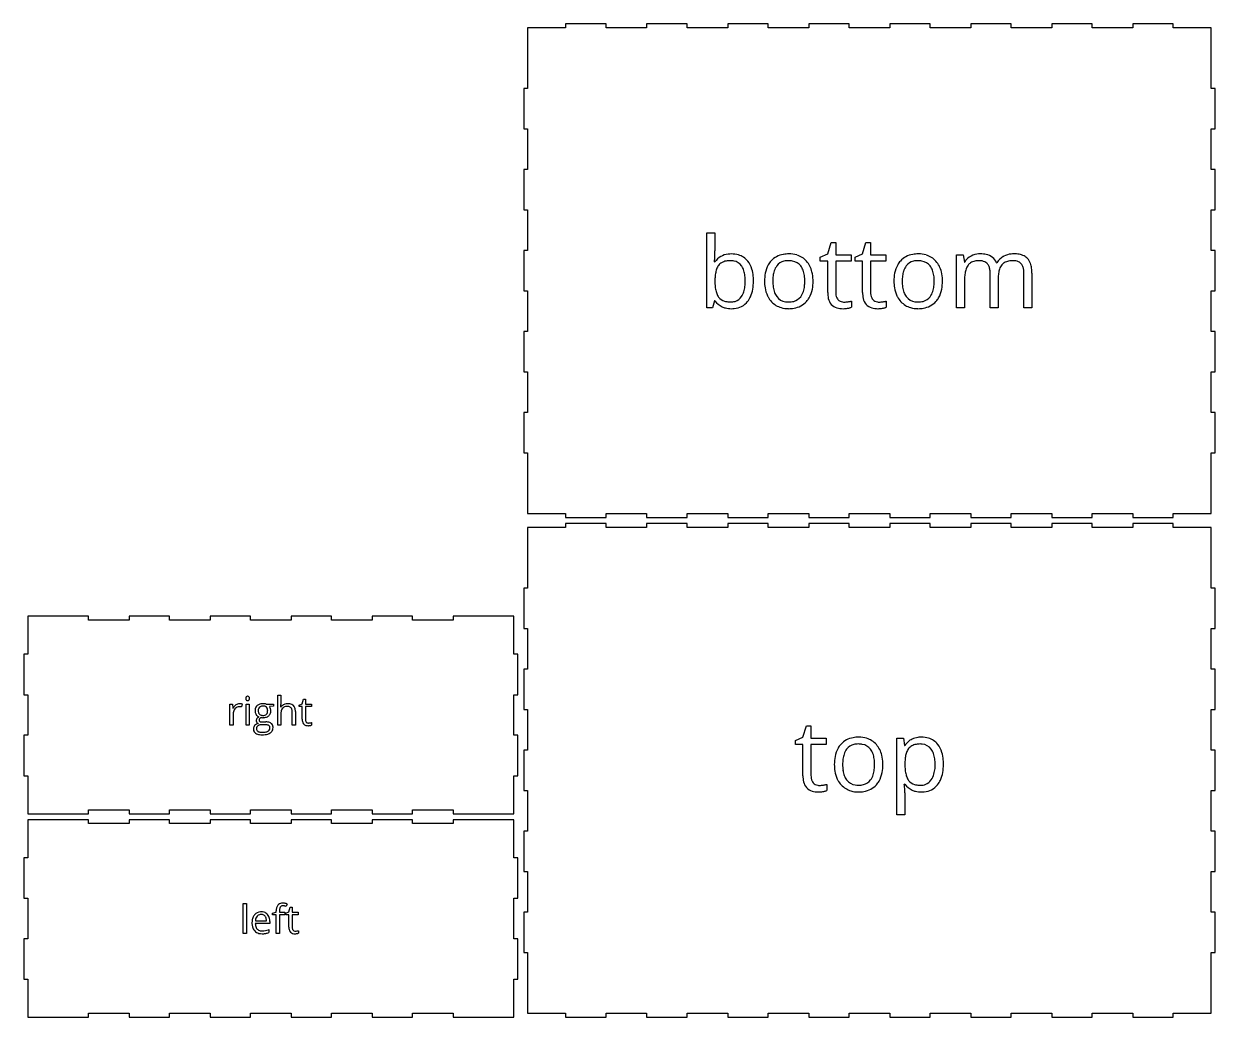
# Model space of a CAD drawing. Header units: millimetres. Extents: x 0 to 956, y 3 to 506.
# Drawn here: x 353 to 956, y 3 to 506 of the extents above; entities that cross this region are included whole.
import ezdxf

# ---------------------------------------------------------------- set-up
doc = ezdxf.new("R2010")
doc.units = ezdxf.units.MM

msp = doc.modelspace()

# ---------------------------------------------------------------- linework, layer by layer
at = {"layer": 'bottom_labelLayer'}
for p, q in [((698.75, 362.25), (698.75, 400.24)), ((698.75, 400.24), (702.8, 400.24)), ((702.8, 400.24), (702.8, 391.01)), ((759.88, 389.5), (761.59, 395.21)), ((761.59, 395.21), (763.93, 395.21)), ((763.93, 395.21), (763.93, 389.01)), ((777.53, 389.5), (779.24, 395.21)), ((779.24, 395.21), (781.59, 395.21)), ((781.59, 395.21), (781.59, 389.01)), ((756.05, 387.81), (759.88, 389.5)), ((756.05, 385.86), (756.05, 387.81)), ((763.93, 389.01), (771.7, 389.01)), ((771.7, 389.01), (771.7, 385.86)), ((773.7, 387.81), (777.53, 389.5)), ((773.7, 385.86), (773.7, 387.81)), ((781.59, 389.01), (789.35, 389.01)), ((789.35, 389.01), (789.35, 385.86)), ((825.09, 362.25), (825.09, 389.01)), ((825.09, 389.01), (828.39, 389.01)), ((828.39, 389.01), (829.05, 385.35)), ((702.61, 385.44), (702.8, 385.44)), ((759.88, 385.86), (756.05, 385.86)), ((759.88, 369.94), (759.88, 385.86)), ((771.7, 385.86), (763.93, 385.86)), ((763.93, 385.86), (763.93, 370.11)), ((777.53, 385.86), (773.7, 385.86)), ((777.53, 369.94), (777.53, 385.86)), ((789.35, 385.86), (781.59, 385.86)), ((781.59, 385.86), (781.59, 370.11)), ((829.05, 385.35), (829.24, 385.35)), ((845.36, 384.96), (845.55, 384.96)), ((829.14, 376.29), (829.14, 362.25)), ((842.13, 362.25), (842.13, 379.66)), ((846.19, 377.19), (846.19, 362.25)), ((859.2, 362.25), (859.2, 379.66)), ((863.25, 379.71), (863.25, 362.25)), ((701.65, 362.25), (698.75, 362.25)), ((702.51, 365.69), (701.65, 362.25)), ((702.8, 365.69), (702.51, 365.69)), ((771.89, 365.6), (771.89, 362.49)), ((789.54, 365.6), (789.54, 362.49)), ((829.14, 362.25), (825.09, 362.25)), ((846.19, 362.25), (842.13, 362.25)), ((863.25, 362.25), (859.2, 362.25))]:
    msp.add_line(p, q, dxfattribs=at)
for centre, radius, start, end in [((641.82, 390.15), 60.97, 355.72387, 358.12589), ((618.31, 390.94), 84.5, 358.11232, 0.04844), ((710.36, 380.17), 9.21, 95.18351, 145.1109), ((710.53, 374.67), 11.39, 89.57313, 100.73243), ((711.17, 375.61), 13.84, 89.87434, 96.81455), ((710.68, 376.68), 9.37, 78.67813, 90.37496), ((711.32, 377.06), 12.39, 74.23933, 90.56238), ((712.14, 380.07), 9.27, 38.56313, 74.06704), ((739.13, 378.67), 10.72, 99.17593, 137.98327), ((740.18, 373.76), 15.74, 89.73263, 100.07598), ((740.04, 376.41), 9.65, 89.4806, 103.88051), ((740.19, 375.83), 10.22, 79.34535, 90.31748), ((740.39, 375.88), 13.62, 73.52228, 90.56922), ((741.19, 378.78), 10.61, 41.14457, 73.21338), ((804.64, 378.67), 10.72, 99.17593, 137.98327), ((805.68, 373.76), 15.74, 89.73263, 100.07598), ((805.55, 376.41), 9.65, 89.4806, 103.88051), ((805.69, 375.83), 10.22, 79.34535, 90.31748), ((805.89, 375.88), 13.62, 73.52228, 90.56922), ((806.69, 378.78), 10.61, 41.14457, 73.21338), ((836.11, 381.31), 7.97, 117.12095, 149.54238), ((836.92, 379.86), 9.62, 93.83433, 117.50721), ((836.42, 375.99), 10.07, 89.55732, 101.48322), ((837.15, 377.88), 11.62, 89.96618, 94.28314), ((836.51, 376.56), 9.49, 85.52377, 90.07937), ((837.28, 376.23), 13.27, 77.55723, 90.5513), ((836.77, 379.32), 6.72, 72.36011, 85.95617), ((838.51, 381.52), 7.83, 52.7027, 78.00538), ((838.95, 382.34), 6.92, 22.20979, 51.49706), ((852.89, 380.75), 8.46, 119.40417, 150.18288), ((853.83, 379.32), 10.17, 118.25837, 120.06297), ((853.83, 379.22), 10.26, 95.86352, 117.96932), ((853.5, 375.63), 10.43, 89.56213, 101.29617), ((854.18, 376.71), 12.79, 89.91968, 96.26175), ((853.59, 376.65), 9.41, 85.81445, 90.06853), ((854.29, 375.41), 14.09, 79.9361, 90.38038), ((853.84, 379.32), 6.73, 72.63955, 86.25681), ((855.23, 380.49), 8.92, 62.97232, 80.16652), ((856.21, 382.51), 6.68, 44.229, 62.62291), ((855.91, 382.38), 6.98, 19.56121, 43.31612), ((652.17, 389.44), 50.6, 355.47151, 355.65277), ((715.61, 377.61), 12.68, 160.89263, 171.23344), ((710.2, 379.53), 6.94, 143.33823, 161.25599), ((708.9, 380.39), 5.39, 120.14029, 142.4249), ((709.69, 378.93), 7.05, 100.44694, 119.67008), ((711.47, 380.06), 5.91, 35.54084, 79.80112), ((710.81, 379.58), 6.72, 32.70341, 35.52426), ((708.99, 378.55), 8.81, 15.77794, 32.01514), ((703.18, 376.83), 14.87, 6.16486, 16.03964), ((710.03, 378.43), 11.94, 16.47093, 38.40753), ((703.96, 376.52), 18.31, 5.13385, 16.79734), ((741.8, 377.21), 13.76, 150.71115, 169.46955), ((739.51, 378.38), 11.2, 138.17594, 150.22874), ((745.77, 376.73), 13.61, 162.06531, 173.16748), ((740.81, 378.39), 8.38, 142.90257, 162.37496), ((739.23, 379.5), 6.45, 103.46852, 142.31189), ((740.97, 379.3), 6.67, 37.95776, 80.40062), ((739.6, 378.33), 8.34, 20.02571, 37.43505), ((735.47, 376.82), 12.74, 7.74399, 20.06902), ((739.66, 377.47), 12.62, 13.50143, 41.07034), ((733.77, 375.93), 18.71, 1.12772, 13.88), ((807.3, 377.21), 13.76, 150.71115, 169.46955), ((805.02, 378.38), 11.2, 138.17594, 150.22874), ((811.28, 376.73), 13.61, 162.06531, 173.16748), ((806.31, 378.39), 8.38, 142.90257, 162.37496), ((804.74, 379.5), 6.45, 103.46852, 142.31189), ((806.47, 379.3), 6.67, 37.95776, 80.40062), ((805.1, 378.33), 8.34, 20.02571, 37.43505), ((800.97, 376.82), 12.74, 7.74399, 20.06902), ((805.17, 377.47), 12.62, 13.50143, 41.07034), ((799.28, 375.93), 18.71, 1.12772, 13.88), ((841.31, 377.94), 12.05, 161.02345, 171.44691), ((836.35, 379.69), 6.8, 143.07698, 161.39139), ((835.12, 380.52), 5.31, 123.70205, 142.3022), ((835.64, 379.61), 6.36, 101.15463, 123.06557), ((837.56, 381.66), 4.25, 41.06107, 72.89936), ((837.01, 381.31), 4.9, 20.70712, 40.02176), ((834.58, 380.37), 7.5, 7.98646, 20.79496), ((830.18, 379.72), 11.96, 359.69483, 8.14715), ((857.24, 378.22), 10.99, 160.87318, 172.52724), ((853.19, 379.66), 6.7, 140.97653, 161.16995), ((852.12, 380.45), 5.37, 122.35972, 140.28841), ((852.72, 379.39), 6.59, 101.00322, 121.78405), ((854.61, 381.66), 4.26, 41.04081, 73.17927), ((854.08, 381.31), 4.9, 20.70712, 40.02176), ((851.65, 380.37), 7.5, 7.98646, 20.79496), ((847.24, 379.72), 11.96, 359.69483, 8.14715), ((851.68, 380.79), 11.51, 7.50419, 19.96454), ((844.66, 379.8), 18.59, 359.71074, 7.69073), ((734.03, 375.68), 31.22, 177.61767, 180.04254), ((729.6, 375.55), 26.8, 179.77627, 185.70752), ((724.64, 376.15), 21.82, 171.06678, 177.84568), ((694.17, 375.8), 23.94, 359.76808, 6.30952), ((694.89, 375.61), 23.22, 353.49348, 0.22055), ((698.55, 375.51), 23.76, 350.65628, 0.33804), ((696.3, 375.71), 26.01, 359.87793, 5.40936), ((748.94, 375.8), 21.04, 169.2443, 180.38808), ((748.17, 375.57), 20.27, 179.77447, 189.09328), ((753.51, 375.75), 21.42, 173.00862, 180.24638), ((752.62, 375.55), 20.52, 179.70596, 187.91607), ((728.06, 375.76), 20.22, 359.70757, 7.89727), ((726.94, 375.58), 21.35, 353.53631, 0.20142), ((731.55, 375.51), 20.93, 349.17619, 0.38627), ((728.7, 375.66), 23.78, 359.99188, 1.54201), ((814.44, 375.8), 21.04, 169.2443, 180.38808), ((813.68, 375.57), 20.27, 179.77447, 189.09328), ((819.02, 375.75), 21.42, 173.00862, 180.24638), ((818.12, 375.55), 20.52, 179.70596, 187.91607), ((793.57, 375.76), 20.22, 359.70757, 7.89727), ((792.44, 375.58), 21.35, 353.53631, 0.20142), ((797.05, 375.51), 20.93, 349.17619, 0.38627), ((794.2, 375.66), 23.78, 359.99188, 1.54201), ((857.36, 376.3), 28.22, 178.09761, 180.02531), ((849.52, 376.65), 20.36, 171.3042, 178.35015), ((864, 377.29), 17.82, 172.37766, 180.18296), ((868.7, 377.19), 22.52, 179.89419, 180.00006), ((719.03, 374.46), 16.18, 185.59248, 194.20507), ((712.27, 372.7), 9.18, 193.94304, 208.02184), ((709.53, 371.31), 6.11, 208.55365, 217.56054), ((711.4, 371.07), 5.83, 286.01629, 326.84974), ((708.5, 372.98), 9.3, 326.7105, 343.66618), ((703.08, 374.64), 14.97, 343.41714, 353.63692), ((706.83, 374.1), 15.36, 335.8306, 350.82548), ((742.97, 374.69), 14.99, 188.91024, 205.31715), ((741.42, 374.05), 13.32, 205.65601, 208.44612), ((745.09, 374.47), 12.92, 187.76393, 200.09768), ((740.95, 372.95), 8.5, 200.08459, 216.91316), ((739.43, 371.87), 6.64, 217.30096, 261.70991), ((739.27, 373.06), 8.7, 323.00893, 342.63905), ((734.29, 374.69), 13.94, 342.36157, 353.75376), ((738.6, 374.11), 13.75, 330.25071, 349.41165), ((772.62, 369.8), 12.74, 179.3551, 192.84776), ((772.1, 370.06), 8.16, 179.64166, 189.75059), ((769.21, 369.55), 5.23, 189.54796, 205.78736), ((790.27, 369.8), 12.74, 179.3551, 192.84776), ((789.75, 370.06), 8.16, 179.64166, 189.75059), ((786.87, 369.55), 5.23, 189.54796, 205.78736), ((808.47, 374.69), 14.99, 188.91024, 205.31715), ((806.92, 374.05), 13.32, 205.65601, 208.44612), ((810.6, 374.47), 12.92, 187.76393, 200.09768), ((806.45, 372.95), 8.5, 200.08459, 216.91316), ((804.94, 371.87), 6.64, 217.30096, 261.70991), ((804.78, 373.06), 8.7, 323.00893, 342.63905), ((799.79, 374.69), 13.94, 342.36157, 353.75376), ((804.1, 374.11), 13.75, 330.25071, 349.41165), ((710.1, 370.92), 8.98, 215.58502, 245.83617), ((709.3, 371.22), 5.88, 218.16905, 253.80472), ((710.78, 372.5), 10.7, 245.98016, 255.54557), ((710.39, 374.58), 9.41, 253.13824, 266.84831), ((711.13, 374.05), 12.29, 255.77554, 270.31854), ((710.7, 378.19), 13.03, 266.37756, 270.05104), ((710.8, 373.23), 8.08, 269.38689, 285.86306), ((711.22, 375.51), 13.75, 269.92258, 275.54817), ((711.87, 371.4), 9.59, 274.064, 321.4081), ((710.47, 372.53), 11.39, 321.31615, 335.54361), ((739.41, 372.82), 10.97, 207.7947, 238.6758), ((739.55, 373.1), 11.28, 238.81156, 253.24283), ((739.99, 374.78), 13.01, 253.54369, 270.41824), ((740.14, 375.22), 10.07, 260.50331, 270.24769), ((740.15, 377.5), 15.74, 269.75029, 279.80332), ((740.27, 374.57), 9.41, 269.44817, 284.72557), ((741.02, 371.81), 6.55, 284.56623, 322.63338), ((741.16, 372.67), 10.8, 278.89591, 317.99792), ((740.77, 372.98), 11.31, 318.14398, 329.75662), ((766.23, 368.07), 6.13, 190.38176, 253.87724), ((768.03, 369), 3.93, 206.12943, 221.40841), ((767.48, 372.35), 10.59, 253.78479, 270.88526), ((767.9, 368.9), 3.76, 221.59492, 262.35052), ((768.21, 370.52), 5.42, 261.32662, 270.1913), ((767.59, 374.39), 12.63, 270.89325, 275.54838), ((768.26, 378.42), 13.31, 269.88036, 278.30283), ((767.12, 379.3), 17.57, 275.52603, 279.29395), ((767.53, 376.93), 15.16, 279.18631, 280.11425), ((768.39, 377.38), 12.27, 278.41539, 279.00804), ((768.21, 373.24), 11.41, 280.00701, 283.37353), ((766.89, 386.92), 21.92, 278.95895, 280.51046), ((769.23, 369.01), 7.05, 283.30693, 288.11976), ((768.32, 379.29), 14.16, 280.48475, 282.62684), ((769.56, 373.74), 8.47, 282.58767, 285.57951), ((770.19, 366.1), 3.99, 287.98884, 295.30483), ((770.19, 371.44), 6.09, 285.72399, 286.25603), ((783.88, 368.07), 6.13, 190.38176, 253.87724), ((785.68, 369), 3.93, 206.12943, 221.40841), ((785.13, 372.35), 10.59, 253.78479, 270.88526), ((785.55, 368.9), 3.76, 221.59492, 262.35052), ((785.86, 370.52), 5.42, 261.32662, 270.1913), ((785.24, 374.39), 12.63, 270.89325, 275.54838), ((785.91, 378.42), 13.31, 269.88036, 278.30283), ((784.77, 379.3), 17.57, 275.52603, 279.29395), ((785.18, 376.93), 15.16, 279.18631, 280.11425), ((786.04, 377.38), 12.27, 278.41539, 279.00804), ((785.86, 373.24), 11.41, 280.00701, 283.37353), ((784.54, 386.92), 21.92, 278.95895, 280.51046), ((786.88, 369.01), 7.05, 283.30693, 288.11976), ((785.97, 379.29), 14.16, 280.48475, 282.62684), ((787.22, 373.74), 8.47, 282.58767, 285.57951), ((787.84, 366.1), 3.99, 287.98884, 295.30483), ((787.84, 371.44), 6.09, 285.72399, 286.25603), ((804.92, 372.82), 10.97, 207.7947, 238.6758), ((805.06, 373.1), 11.28, 238.81156, 253.24283), ((805.49, 374.78), 13.01, 253.54369, 270.41824), ((805.64, 375.22), 10.07, 260.50331, 270.24769), ((805.65, 377.5), 15.74, 269.75029, 279.80332), ((805.77, 374.57), 9.41, 269.44817, 284.72557), ((806.52, 371.81), 6.55, 284.56623, 322.63338), ((806.66, 372.67), 10.8, 278.89591, 317.99792), ((806.27, 372.98), 11.31, 318.14398, 329.75662), ((767.64, 372.15), 10.39, 270.00315, 270.76059), ((785.3, 372.15), 10.39, 270.00315, 270.76059)]:
    msp.add_arc(centre, radius, start, end, dxfattribs=at)
at = {"layer": 'bottom_outsideCutPath'}
for p, q in [((608, 504), (608, 473.25)), ((627.25, 504), (608, 504)), ((647.75, 506), (627.25, 506)), ((627.25, 506), (627.25, 504)), ((647.75, 504), (647.75, 506)), ((668.25, 504), (647.75, 504)), ((688.75, 506), (668.25, 506)), ((668.25, 506), (668.25, 504)), ((688.75, 504), (688.75, 506)), ((709.25, 504), (688.75, 504)), ((729.75, 506), (709.25, 506)), ((709.25, 506), (709.25, 504)), ((729.75, 504), (729.75, 506)), ((750.25, 504), (729.75, 504)), ((770.75, 506), (750.25, 506)), ((750.25, 506), (750.25, 504)), ((770.75, 504), (770.75, 506)), ((791.25, 504), (770.75, 504)), ((811.75, 506), (791.25, 506)), ((791.25, 506), (791.25, 504)), ((811.75, 504), (811.75, 506)), ((832.25, 504), (811.75, 504)), ((852.75, 506), (832.25, 506)), ((832.25, 506), (832.25, 504)), ((852.75, 504), (852.75, 506)), ((873.25, 504), (852.75, 504)), ((893.75, 506), (873.25, 506)), ((873.25, 506), (873.25, 504)), ((893.75, 504), (893.75, 506)), ((914.25, 504), (893.75, 504)), ((934.75, 506), (914.25, 506)), ((914.25, 506), (914.25, 504)), ((934.75, 504), (934.75, 506)), ((954, 504), (934.75, 504)), ((954, 493.75), (954, 504)), ((954, 473.25), (954, 493.75)), ((608, 473.25), (606, 473.25)), ((606, 473.25), (606, 452.75)), ((956, 473.25), (954, 473.25)), ((956, 452.75), (956, 473.25)), ((606, 452.75), (608, 452.75)), ((608, 452.75), (608, 432.25)), ((954, 432.25), (954, 452.75)), ((954, 452.75), (956, 452.75)), ((608, 432.25), (606, 432.25)), ((606, 432.25), (606, 411.75)), ((956, 432.25), (954, 432.25)), ((956, 411.75), (956, 432.25)), ((606, 411.75), (608, 411.75)), ((608, 411.75), (608, 391.25)), ((954, 391.25), (954, 411.75)), ((954, 411.75), (956, 411.75)), ((608, 391.25), (606, 391.25)), ((606, 391.25), (606, 370.75)), ((956, 391.25), (954, 391.25)), ((956, 370.75), (956, 391.25)), ((606, 370.75), (608, 370.75)), ((608, 370.75), (608, 350.25)), ((954, 350.25), (954, 370.75)), ((954, 370.75), (956, 370.75)), ((608, 350.25), (606, 350.25)), ((606, 350.25), (606, 329.75)), ((956, 350.25), (954, 350.25)), ((956, 329.75), (956, 350.25)), ((606, 329.75), (608, 329.75)), ((608, 329.75), (608, 309.25)), ((954, 309.25), (954, 329.75)), ((954, 329.75), (956, 329.75)), ((608, 309.25), (606, 309.25)), ((606, 309.25), (606, 288.75)), ((956, 309.25), (954, 309.25)), ((956, 288.75), (956, 309.25)), ((606, 288.75), (608, 288.75)), ((608, 288.75), (608, 268.25)), ((954, 258), (954, 288.75)), ((954, 288.75), (956, 288.75)), ((608, 268.25), (608, 258)), ((608, 258), (627.25, 258)), ((627.25, 258), (627.25, 256)), ((627.25, 256), (647.75, 256)), ((647.75, 256), (647.75, 258)), ((647.75, 258), (668.25, 258)), ((668.25, 258), (668.25, 256)), ((668.25, 256), (688.75, 256)), ((688.75, 256), (688.75, 258)), ((688.75, 258), (709.25, 258)), ((709.25, 258), (709.25, 256)), ((709.25, 256), (729.75, 256)), ((729.75, 256), (729.75, 258)), ((729.75, 258), (750.25, 258)), ((750.25, 258), (750.25, 256)), ((750.25, 256), (770.75, 256)), ((770.75, 256), (770.75, 258)), ((770.75, 258), (791.25, 258)), ((791.25, 258), (791.25, 256)), ((791.25, 256), (811.75, 256)), ((811.75, 256), (811.75, 258)), ((811.75, 258), (832.25, 258)), ((832.25, 258), (832.25, 256)), ((832.25, 256), (852.75, 256)), ((852.75, 256), (852.75, 258)), ((852.75, 258), (873.25, 258)), ((873.25, 258), (873.25, 256)), ((873.25, 256), (893.75, 256)), ((893.75, 256), (893.75, 258)), ((893.75, 258), (914.25, 258)), ((914.25, 258), (914.25, 256)), ((914.25, 256), (934.75, 256)), ((934.75, 256), (934.75, 258)), ((934.75, 258), (954, 258))]:
    msp.add_line(p, q, dxfattribs=at)
at = {"layer": 'left_labelLayer'}
for p, q in [((464.01, 45.45), (464.01, 60.64)), ((464.01, 60.64), (465.63, 60.64)), ((465.63, 60.64), (465.63, 45.45)), ((486.21, 60.41), (485.79, 59.11)), ((478.85, 55.62), (480.77, 56.21)), ((478.85, 54.89), (478.85, 55.62)), ((480.77, 54.89), (478.85, 54.89)), ((480.77, 56.21), (480.77, 56.8)), ((480.77, 45.45), (480.77, 54.89)), ((482.39, 56.84), (482.39, 56.15)), ((482.39, 56.15), (485.11, 56.15)), ((485.11, 54.89), (482.39, 54.89)), ((482.39, 54.89), (482.39, 45.45)), ((485.11, 56.15), (485.11, 54.89)), ((485.65, 55.67), (487.18, 56.34)), ((485.65, 54.89), (485.65, 55.67)), ((487.18, 54.89), (485.65, 54.89)), ((487.18, 56.34), (487.87, 58.63)), ((487.18, 48.52), (487.18, 54.89)), ((487.87, 58.63), (488.81, 58.63)), ((488.81, 58.63), (488.81, 56.15)), ((488.81, 56.15), (491.91, 56.15)), ((491.91, 54.89), (488.81, 54.89)), ((488.81, 54.89), (488.81, 48.59)), ((491.91, 56.15), (491.91, 54.89)), ((477.53, 50.51), (470.15, 50.51)), ((470.19, 51.82), (475.79, 51.82)), ((477.53, 51.53), (477.53, 50.51)), ((465.63, 45.45), (464.01, 45.45)), ((477.07, 47.39), (477.07, 45.94)), ((482.39, 45.45), (480.77, 45.45)), ((491.99, 46.78), (491.99, 45.54))]:
    msp.add_line(p, q, dxfattribs=at)
for centre, radius, start, end in [((483.75, 57.86), 2.84, 98.25515, 139.62033), ((484.19, 55.82), 4.93, 89.6697, 99.93144), ((484.19, 55.53), 5.22, 81.56408, 89.70176), ((483.82, 52.97), 7.81, 75.97398, 81.65649), ((483.19, 50.36), 10.49, 73.29638, 76.0946), ((473.43, 51.74), 4.8, 140.10561, 148.90673), ((472.96, 52.18), 4.15, 92.47627, 140.53864), ((472.93, 52.49), 2.47, 106.46571, 137.91764), ((473.12, 51.79), 3.2, 89.44224, 106.20897), ((473.17, 50.61), 5.73, 89.96382, 93.91762), ((473.17, 51.66), 3.33, 79.64683, 90.29102), ((473.22, 51.41), 4.94, 74.2126, 90.54501), ((473.41, 52.74), 2.22, 40.0823, 80.62432), ((473.53, 52.55), 3.76, 41.20647, 74.02327), ((472.94, 52.04), 4.53, 11.59943, 41.14961), ((487.34, 56.88), 6.57, 167.5776, 180.65867), ((484.25, 57.6), 3.4, 141.7434, 168.23221), ((487.95, 56.94), 5.56, 171.6528, 178.43834), ((490.04, 56.85), 7.65, 178.19737, 180.02317), ((485.73, 57.27), 3.31, 161.84378, 171.78468), ((484.37, 57.73), 1.88, 145.06887, 162.18019), ((483.97, 57.98), 1.4, 102.76774, 144.33802), ((484.17, 57.23), 2.19, 89.48594, 103.41971), ((484.17, 55.93), 3.49, 83.07604, 89.79272), ((483.96, 54.21), 5.21, 76.51834, 83.0217), ((483.35, 51.62), 7.87, 71.96134, 76.59185), ((476.99, 50.77), 8.51, 168.95392, 180.38435), ((477.73, 50.71), 9.26, 179.98875, 181.79911), ((475.65, 50.59), 7.17, 181.35746, 194.492), ((474.21, 51.33), 5.68, 149.40709, 169.18539), ((473.33, 49.95), 4.77, 194.08773, 223.05382), ((476.66, 50.64), 6.51, 181.14471, 190.8007), ((476.29, 51.26), 6.12, 172.15456, 174.76157), ((474.9, 51.49), 4.71, 160.33535, 172.53151), ((474.36, 50.18), 4.17, 190.60057, 206.02752), ((473.48, 52.01), 3.2, 138.09949, 160.58662), ((473.35, 49.7), 3.04, 206.29503, 222.5558), ((473.18, 52.57), 2.51, 23.48213, 39.70722), ((472.24, 52.18), 3.52, 8.73425, 23.27718), ((470.26, 51.85), 5.52, 359.67453, 8.92246), ((470.93, 51.57), 6.6, 359.61478, 12.03363), ((492.28, 48.47), 5.1, 179.35511, 192.84776), ((492.07, 48.57), 3.26, 179.64168, 189.75056), ((473.08, 49.77), 4.46, 223.54657, 256.19569), ((473.26, 49.66), 2.95, 223.06451, 258.14013), ((473.54, 51.55), 6.3, 256.00879, 270.48482), ((473.62, 51.13), 4.46, 257.53117, 270.43195), ((473.6, 58.46), 13.21, 269.9669, 271.99314), ((473.62, 55.23), 8.56, 270.1984, 292.20904), ((473.72, 55.27), 10.02, 271.91196, 275.97269), ((474.07, 52.08), 6.81, 275.90541, 281.66042), ((473.89, 52.69), 7.44, 281.9936, 287.88514), ((473.19, 54.87), 9.73, 287.90231, 293.48615), ((473.21, 56.41), 9.81, 291.82552, 293.16129), ((489.72, 47.77), 2.45, 190.38177, 253.87724), ((490.92, 48.37), 2.09, 189.54797, 205.78734), ((490.44, 48.15), 1.57, 206.12941, 221.4084), ((490.22, 49.48), 4.23, 253.78479, 270.88525), ((490.39, 48.11), 1.51, 221.59491, 262.35053), ((490.52, 48.76), 2.17, 261.32662, 270.19128), ((490.29, 49.41), 4.16, 270.00336, 270.76063), ((490.27, 50.3), 5.05, 270.89325, 275.5484), ((490.54, 51.91), 5.32, 269.88034, 278.30282), ((490.08, 52.27), 7.03, 275.52601, 279.29397), ((490.25, 51.32), 6.06, 279.18621, 280.11426), ((490.59, 51.51), 4.91, 278.4159, 279.00766), ((490.52, 49.84), 4.56, 280.007, 283.37354), ((489.99, 55.32), 8.77, 278.95897, 280.51039), ((490.92, 48.15), 2.82, 283.30699, 288.11976), ((490.56, 52.26), 5.66, 280.48475, 282.62685), ((491.06, 50.04), 3.39, 282.58762, 285.57953), ((491.31, 46.99), 1.59, 287.98884, 295.3048), ((491.31, 49.12), 2.43, 285.72319, 286.25667)]:
    msp.add_arc(centre, radius, start, end, dxfattribs=at)
at = {"layer": 'left_outsideCutPath'}
for p, q in [((355, 103), (355, 83.75)), ((365.25, 103), (355, 103)), ((385.75, 103), (365.25, 103)), ((385.75, 101), (385.75, 103)), ((426.75, 103), (406.25, 103)), ((406.25, 103), (406.25, 101)), ((426.75, 101), (426.75, 103)), ((467.75, 103), (447.25, 103)), ((447.25, 103), (447.25, 101)), ((467.75, 101), (467.75, 103)), ((508.75, 103), (488.25, 103)), ((488.25, 103), (488.25, 101)), ((508.75, 101), (508.75, 103)), ((549.75, 103), (529.25, 103)), ((529.25, 103), (529.25, 101)), ((549.75, 101), (549.75, 103)), ((601, 103), (570.25, 103)), ((570.25, 103), (570.25, 101)), ((601, 83.75), (601, 103)), ((406.25, 101), (385.75, 101)), ((447.25, 101), (426.75, 101)), ((488.25, 101), (467.75, 101)), ((529.25, 101), (508.75, 101)), ((570.25, 101), (549.75, 101)), ((355, 83.75), (353, 83.75)), ((353, 83.75), (353, 63.25)), ((603, 83.75), (601, 83.75)), ((603, 63.25), (603, 83.75)), ((353, 63.25), (355, 63.25)), ((355, 63.25), (355, 42.75)), ((601, 42.75), (601, 63.25)), ((601, 63.25), (603, 63.25)), ((355, 42.75), (353, 42.75)), ((353, 42.75), (353, 22.25)), ((603, 42.75), (601, 42.75)), ((603, 22.25), (603, 42.75)), ((353, 22.25), (355, 22.25)), ((355, 22.25), (355, 3)), ((601, 3), (601, 22.25)), ((601, 22.25), (603, 22.25)), ((355, 3), (385.75, 3)), ((385.75, 3), (385.75, 5)), ((385.75, 5), (406.25, 5)), ((406.25, 5), (406.25, 3)), ((406.25, 3), (426.75, 3)), ((426.75, 3), (426.75, 5)), ((426.75, 5), (447.25, 5)), ((447.25, 5), (447.25, 3)), ((447.25, 3), (467.75, 3)), ((467.75, 3), (467.75, 5)), ((467.75, 5), (488.25, 5)), ((488.25, 5), (488.25, 3)), ((488.25, 3), (508.75, 3)), ((508.75, 3), (508.75, 5)), ((508.75, 5), (529.25, 5)), ((529.25, 5), (529.25, 3)), ((529.25, 3), (549.75, 3)), ((549.75, 3), (549.75, 5)), ((549.75, 5), (570.25, 5)), ((570.25, 5), (570.25, 3)), ((570.25, 3), (590.75, 3)), ((590.75, 3), (601, 3))]:
    msp.add_line(p, q, dxfattribs=at)
at = {"layer": 'right_labelLayer'}
for p, q in [((481.49, 150.8), (481.49, 166)), ((481.49, 166), (483.11, 166)), ((483.11, 166), (483.11, 161.4)), ((493.88, 161.7), (494.57, 163.99)), ((494.57, 163.99), (495.5, 163.99)), ((495.5, 163.99), (495.5, 161.51)), ((457.31, 150.8), (457.31, 161.51)), ((457.31, 161.51), (458.65, 161.51)), ((458.65, 161.51), (458.83, 159.53)), ((458.83, 159.53), (458.91, 159.53)), ((463.47, 161.59), (463.25, 160.08)), ((465.48, 150.8), (465.48, 161.51)), ((465.48, 161.51), (467.1, 161.51)), ((467.1, 161.51), (467.1, 150.8)), ((475.59, 161.51), (479.29, 161.51)), ((479.29, 160.48), (477.31, 160.25)), ((479.29, 161.51), (479.29, 160.48)), ((483.03, 160.02), (483.13, 160.02)), ((488.82, 150.8), (488.82, 157.73)), ((490.44, 157.79), (490.44, 150.8)), ((492.35, 161.03), (493.88, 161.7)), ((492.35, 160.25), (492.35, 161.03)), ((493.88, 160.25), (492.35, 160.25)), ((493.88, 153.88), (493.88, 160.25)), ((495.5, 161.51), (498.61, 161.51)), ((498.61, 160.25), (495.5, 160.25)), ((495.5, 160.25), (495.5, 153.95)), ((498.61, 161.51), (498.61, 160.25)), ((458.93, 150.8), (457.31, 150.8)), ((458.93, 156.55), (458.93, 150.8)), ((467.1, 150.8), (465.48, 150.8)), ((475.04, 151.05), (473.09, 151.05)), ((473.66, 152.5), (475.55, 152.5)), ((483.11, 150.8), (481.49, 150.8)), ((483.11, 156.4), (483.11, 150.8)), ((490.44, 150.8), (488.82, 150.8)), ((498.69, 152.14), (498.69, 150.9))]:
    msp.add_line(p, q, dxfattribs=at)
for centre, radius, start, end in [((467.14, 164.42), 1.8, 170.84516, 180.35444), ((467.25, 164.4), 1.91, 179.88061, 185.36857), ((466.66, 164.34), 1.32, 184.99253, 198.20406), ((466.46, 164.53), 1.11, 155.96784, 171.05161), ((466.21, 164.18), 0.837, 197.79335, 224.89421), ((466.14, 164.68), 0.758, 133.78805, 155.9171), ((466.26, 164.54), 0.937, 92.6446, 133.47105), ((466.25, 164.24), 0.91, 225.13005, 249.90014), ((466.29, 164.35), 1.03, 250.50004, 270.59781), ((466.3, 164.24), 1.24, 89.96939, 93.76409), ((466.31, 164.53), 0.955, 46.37083, 90.88791), ((466.31, 164.27), 0.946, 269.17881, 314.28075), ((466.41, 164.63), 0.819, 17.72523, 46.44736), ((466.42, 164.17), 0.791, 313.61536, 332.26777), ((466.19, 164.28), 1.06, 332.63225, 350.07059), ((465.96, 164.47), 1.29, 4.94276, 18.19004), ((465.58, 164.4), 1.68, 349.83452, 0.38905), ((465.4, 164.41), 1.85, 359.88471, 5.31821), ((463.68, 156.84), 5.47, 139.41393, 150.60329), ((463.85, 156.55), 4.92, 173.69079, 180.08825), ((462.65, 156.74), 3.7, 138.95758, 174.54223), ((462.7, 157.68), 4.18, 124.23216, 139.41609), ((462.75, 156.64), 3.84, 135.62086, 138.83781), ((462.06, 157.42), 2.81, 89.63353, 137.08808), ((462.18, 158.47), 3.23, 89.67967, 124.44056), ((462.07, 156.43), 3.8, 87.34374, 89.96598), ((462.21, 154.26), 7.44, 84.99229, 90.12809), ((462.01, 155.25), 4.98, 81.58843, 87.19164), ((461.7, 153.11), 7.14, 77.44538, 81.63601), ((462.39, 156.26), 5.43, 78.48919, 85.0266), ((474.72, 158.08), 4.68, 166.81959, 180.48394), ((474.13, 158.04), 4.09, 179.9759, 183.62069), ((473.39, 157.96), 3.35, 183.01608, 212.31232), ((473.17, 158.47), 3.08, 132.32878, 167.33408), ((473.37, 158.17), 3.44, 106.2189, 131.53776), ((475.9, 158.09), 4.26, 175.33933, 180.08643), ((474.8, 158.06), 3.16, 179.56178, 191.65289), ((474.67, 158.21), 3.03, 162.59121, 175.73433), ((473.7, 157.82), 2.04, 191.35552, 213.36604), ((473.64, 158.54), 1.95, 135.58401, 163.00158), ((473.57, 158.59), 1.87, 122.52107, 134.99671), ((473.9, 156.47), 5.22, 93.63298, 106.54087), ((473.74, 158.28), 2.22, 101.06205, 121.97392), ((473.99, 157.12), 3.4, 89.58595, 101.33339), ((474.07, 154.54), 7.16, 89.93801, 94.02678), ((474.05, 157), 3.53, 76.10951, 90.70283), ((474.1, 155.49), 6.21, 82.58522, 90.18497), ((474.29, 156.96), 4.73, 74.00892, 82.56946), ((474.51, 158.62), 1.84, 13.95356, 77.66739), ((474.57, 157.66), 1.79, 282.77967, 346.48285), ((472.93, 158.16), 3.49, 359.18064, 15.04317), ((473.13, 158.07), 3.28, 345.43621, 0.7466), ((474.98, 157.88), 3.01, 310.60978, 342.09238), ((475.25, 158.61), 2.63, 29.45839, 38.35774), ((474.17, 158), 3.87, 23.18458, 29.54218), ((473.14, 157.54), 5, 21.25069, 23.34892), ((474.89, 158.24), 3.12, 6.85047, 20.9872), ((474.3, 158.07), 3.72, 342.56497, 0.59576), ((474.01, 158.12), 4.01, 359.8711, 7.04324), ((476.76, 160.91), 6.34, 351.97125, 354.96191), ((473.48, 161.19), 9.63, 354.98288, 357.89437), ((468.53, 161.38), 14.58, 357.86741, 0.06832), ((490.87, 156.53), 7.75, 171.32025, 178.34068), ((485.88, 158.31), 3.24, 119.8316, 147.97259), ((487.84, 157), 4.69, 160.15672, 171.53129), ((485.97, 157.7), 2.7, 140.62082, 160.50491), ((485.62, 157.94), 2.27, 118.4551, 139.67061), ((486.27, 157.7), 3.96, 116.6658, 120.41832), ((486.34, 157.51), 4.16, 96.66526, 116.37824), ((485.97, 157.25), 3.05, 100.10681, 118.08473), ((486.32, 155.42), 4.91, 89.59195, 100.35952), ((486.5, 156.42), 5.26, 89.89275, 96.99589), ((486.37, 156.03), 4.3, 84.01975, 90.15109), ((486.55, 155.11), 6.58, 80.68631, 90.35371), ((486.53, 157.41), 2.9, 71.08279, 84.3691), ((486.89, 158.43), 1.83, 43.3791, 71.53861), ((486.96, 157.52), 4.13, 65.60229, 80.8844), ((486.79, 158.38), 1.93, 22.70245, 42.34195), ((485.93, 158.02), 2.86, 8.49312, 22.658), ((487.45, 158.62), 2.92, 46.74011, 65.41307), ((484.23, 157.75), 4.58, 359.67143, 8.68772), ((487.49, 158.73), 2.82, 19.22043, 45.76607), ((485.86, 158.13), 4.56, 6.4734, 19.6468), ((483.43, 157.81), 7.01, 359.79451, 6.77439), ((471.94, 148.8), 2.83, 113.81214, 138.34962), ((473.53, 158.06), 3.52, 212.4714, 215.88757), ((472.47, 153.14), 1.85, 161.72261, 180.48433), ((472.47, 153.13), 1.86, 179.98381, 182.93762), ((472.12, 153.09), 1.5, 182.17675, 215.34155), ((473, 157.63), 2.84, 215.16407, 247.47479), ((472.26, 153.2), 1.64, 144.49635, 161.33505), ((472.43, 147.72), 4.01, 102.28709, 114.11728), ((472.52, 153.38), 2, 215.46505, 217.17471), ((472.81, 152.8), 2.32, 132.72593, 144.14792), ((472.28, 153.18), 1.68, 216.58616, 245.49685), ((473.68, 151.87), 3.59, 125.22125, 132.86555), ((472.61, 149.08), 1.9, 117.23047, 130.5023), ((474.55, 150.65), 5.09, 121.23524, 125.37948), ((472.84, 148.6), 2.43, 99.81028, 116.82298), ((473.44, 157.67), 1.73, 213.95739, 227.79713), ((473.28, 153.37), 1.22, 147.53692, 180.2592), ((472.9, 153.35), 0.84, 179.2919, 198.35805), ((472.74, 153.31), 0.678, 199.22914, 239.56909), ((473.68, 153.1), 1.7, 128.08819, 147.14006), ((473.67, 157.94), 2.1, 228.26206, 254.73414), ((472.87, 153.49), 0.9, 238.22, 239.84601), ((472.97, 153.71), 1.14, 240.73019, 254.50271), ((473.07, 147.32), 3.73, 89.6435, 100.02093), ((474.42, 152.18), 2.88, 117.39353, 128.40953), ((473.29, 154.78), 2.25, 254.16369, 262.2123), ((473.53, 156.49), 3.99, 262.05556, 267.20836), ((473.89, 159.07), 4.4, 259.49634, 263.39042), ((473.96, 158.95), 3.14, 254.40163, 267.43487), ((473.65, 158.67), 6.17, 267.09195, 270.08632), ((473.98, 159.87), 5.21, 263.48369, 270.12714), ((474.04, 159.98), 4.17, 267.01548, 270.0323), ((473.99, 161.7), 7.04, 269.96922, 272.93119), ((474.09, 159.34), 3.53, 269.22569, 284.37732), ((474.12, 160.01), 5.35, 272.5335, 285.25798), ((475.06, 140.73), 10.31, 86.50545, 90.13992), ((474.6, 158.33), 3.6, 284.93159, 310.62227), ((475.59, 145.87), 6.64, 81.57443, 90.30597), ((475.33, 144.94), 6.1, 81.41724, 86.57564), ((475.76, 147.73), 3.28, 73.40999, 81.59068), ((475.95, 148.24), 4.23, 68.36714, 81.73992), ((476.27, 149.39), 1.54, 58.99722, 73.85861), ((476.43, 149.46), 2.93, 52.18796, 68.2501), ((476.76, 149.91), 2.37, 8.62014, 51.89824), ((493.57, 156.4), 10.46, 178.10796, 180.02296), ((498.98, 153.82), 5.1, 179.35511, 192.84776), ((496.42, 153.13), 2.45, 190.38177, 253.87724), ((498.77, 153.93), 3.26, 179.64168, 189.75056), ((497.62, 153.72), 2.09, 189.54797, 205.78734), ((497.14, 153.5), 1.57, 206.12941, 221.4084), ((496.92, 154.84), 4.23, 253.78479, 270.88525), ((497.09, 153.46), 1.51, 221.59491, 262.35053), ((497.22, 154.11), 2.17, 261.32662, 270.19128), ((497.23, 157.27), 5.32, 269.88034, 278.30282), ((497.28, 156.86), 4.91, 278.4159, 279.00766), ((497.22, 155.2), 4.56, 280.007, 283.37354), ((496.69, 160.67), 8.77, 278.95897, 280.51039), ((497.62, 153.51), 2.82, 283.30699, 288.11976), ((497.26, 157.62), 5.66, 280.48475, 282.62685), ((497.76, 155.4), 3.39, 282.58762, 285.57953), ((498.01, 152.34), 1.59, 287.98884, 295.3048), ((498.01, 154.48), 2.43, 285.72319, 286.25667), ((471.67, 149.03), 2.48, 138.39161, 181.00527), ((472.62, 148.99), 3.42, 179.9785, 183.02266), ((471.83, 148.91), 2.63, 182.20798, 207.74617), ((471.76, 148.93), 2.58, 208.90361, 236.42316), ((472.44, 149.9), 3.77, 235.9668, 251.22291), ((473.35, 149.03), 2.59, 168.25807, 180.38205), ((472.39, 148.99), 1.63, 179.22073, 200.93556), ((472.49, 149.23), 1.71, 130.79446, 169.04135), ((472.19, 148.94), 1.43, 202.02867, 236.14575), ((473.08, 151.79), 5.76, 251.2102, 262.70641), ((472.48, 149.31), 1.9, 235.06342, 238.50419), ((472.82, 149.92), 2.6, 239.10662, 254.48631), ((473.28, 151.48), 4.22, 254.23239, 263.49375), ((473.53, 155.08), 9.08, 262.56348, 270.2699), ((473.56, 153.88), 6.64, 263.41084, 270.14574), ((473.63, 158.85), 12.85, 269.75452, 276.61695), ((473.59, 155.47), 8.22, 269.90801, 270.00091), ((473.63, 158.14), 10.9, 269.79575, 275.39911), ((474.04, 153.95), 6.69, 275.2957, 283.35159), ((474.2, 154.06), 8.03, 276.49398, 286.49537), ((474.7, 151.21), 3.87, 283.13707, 295.85731), ((475.19, 150.14), 2.69, 296.40481, 301.80087), ((475.12, 151.03), 4.86, 286.25421, 302.52802), ((475.39, 149.87), 2.36, 301.2231, 318.62381), ((476.52, 149.84), 1.02, 31.50955, 58.07777), ((475.82, 149.47), 1.77, 319.07655, 1.1407), ((476.25, 149.7), 1.33, 10.66088, 30.93615), ((475.4, 149.52), 2.19, 359.54608, 10.99049), ((475.62, 150.16), 3.86, 303.18711, 304.17202), ((476.16, 149.47), 2.98, 302.99037, 339.54945), ((475.65, 149.6), 3.51, 340.52688, 0.72015), ((475.6, 149.66), 3.56, 359.74308, 9.73263), ((496.99, 154.77), 4.16, 270.00336, 270.76063), ((496.97, 155.66), 5.05, 270.89325, 275.5484), ((496.78, 157.63), 7.03, 275.52601, 279.29397), ((496.94, 156.68), 6.06, 279.18621, 280.11426)]:
    msp.add_arc(centre, radius, start, end, dxfattribs=at)
at = {"layer": 'right_outsideCutPath'}
for p, q in [((355, 206), (355, 186.75)), ((365.25, 206), (355, 206)), ((385.75, 206), (365.25, 206)), ((385.75, 204), (385.75, 206)), ((426.75, 206), (406.25, 206)), ((406.25, 206), (406.25, 204)), ((426.75, 204), (426.75, 206)), ((467.75, 206), (447.25, 206)), ((447.25, 206), (447.25, 204)), ((467.75, 204), (467.75, 206)), ((508.75, 206), (488.25, 206)), ((488.25, 206), (488.25, 204)), ((508.75, 204), (508.75, 206)), ((549.75, 206), (529.25, 206)), ((529.25, 206), (529.25, 204)), ((549.75, 204), (549.75, 206)), ((601, 206), (570.25, 206)), ((570.25, 206), (570.25, 204)), ((601, 186.75), (601, 206)), ((406.25, 204), (385.75, 204)), ((447.25, 204), (426.75, 204)), ((488.25, 204), (467.75, 204)), ((529.25, 204), (508.75, 204)), ((570.25, 204), (549.75, 204)), ((355, 186.75), (353, 186.75)), ((353, 186.75), (353, 166.25)), ((603, 186.75), (601, 186.75)), ((603, 166.25), (603, 186.75)), ((353, 166.25), (355, 166.25)), ((355, 166.25), (355, 145.75)), ((601, 145.75), (601, 166.25)), ((601, 166.25), (603, 166.25)), ((355, 145.75), (353, 145.75)), ((353, 145.75), (353, 125.25)), ((603, 145.75), (601, 145.75)), ((603, 125.25), (603, 145.75)), ((353, 125.25), (355, 125.25)), ((355, 125.25), (355, 106)), ((601, 106), (601, 125.25)), ((601, 125.25), (603, 125.25)), ((355, 106), (385.75, 106)), ((385.75, 106), (385.75, 108)), ((385.75, 108), (406.25, 108)), ((406.25, 108), (406.25, 106)), ((406.25, 106), (426.75, 106)), ((426.75, 106), (426.75, 108)), ((426.75, 108), (447.25, 108)), ((447.25, 108), (447.25, 106)), ((447.25, 106), (467.75, 106)), ((467.75, 106), (467.75, 108)), ((467.75, 108), (488.25, 108)), ((488.25, 108), (488.25, 106)), ((488.25, 106), (508.75, 106)), ((508.75, 106), (508.75, 108)), ((508.75, 108), (529.25, 108)), ((529.25, 108), (529.25, 106)), ((529.25, 106), (549.75, 106)), ((549.75, 106), (549.75, 108)), ((549.75, 108), (570.25, 108)), ((570.25, 108), (570.25, 106)), ((570.25, 106), (590.75, 106)), ((590.75, 106), (601, 106))]:
    msp.add_line(p, q, dxfattribs=at)
at = {"layer": 'top_labelLayer'}
for p, q in [((743.52, 143.09), (747.36, 144.77)), ((747.36, 144.77), (749.07, 150.49)), ((749.07, 150.49), (751.41, 150.49)), ((751.41, 150.49), (751.41, 144.28)), ((743.52, 141.13), (743.52, 143.09)), ((747.36, 141.13), (743.52, 141.13)), ((747.36, 125.22), (747.36, 141.13)), ((751.41, 144.28), (759.17, 144.28)), ((759.17, 141.13), (751.41, 141.13)), ((751.41, 141.13), (751.41, 125.39)), ((759.17, 144.28), (759.17, 141.13)), ((794.92, 105.51), (794.92, 144.28)), ((794.92, 144.28), (798.21, 144.28)), ((798.21, 144.28), (798.77, 140.62)), ((798.77, 140.62), (798.97, 140.62)), ((798.97, 131.83), (798.97, 130.93)), ((759.37, 120.87), (759.37, 117.77)), ((798.97, 120.97), (798.68, 120.97)), ((798.97, 116.53), (798.97, 105.51)), ((798.97, 105.51), (794.92, 105.51))]:
    msp.add_line(p, q, dxfattribs=at)
for centre, radius, start, end in [((775.51, 129.03), 15.74, 89.73263, 100.07598), ((775.72, 131.15), 13.62, 73.52228, 90.56922), ((807.33, 131.64), 13.14, 89.84683, 97.94744), ((807.49, 132.35), 12.42, 74.19235, 90.57852), ((777.12, 132.48), 13.76, 150.71115, 169.46955), ((774.84, 133.66), 11.2, 138.17594, 150.22874), ((774.46, 133.95), 10.72, 99.17593, 137.98327), ((776.14, 133.66), 8.38, 142.90257, 162.37496), ((774.56, 134.77), 6.45, 103.46852, 142.31189), ((775.37, 131.69), 9.65, 89.4806, 103.88051), ((775.51, 131.11), 10.22, 79.34535, 90.31748), ((776.29, 134.58), 6.67, 37.95776, 80.40062), ((776.51, 134.06), 10.61, 41.14457, 73.21338), ((774.99, 132.75), 12.62, 13.50143, 41.07034), ((807.9, 134.35), 10.91, 132.35651, 144.91959), ((806.31, 134.77), 6.94, 141.88905, 160.59731), ((806.22, 136.18), 8.44, 115.40062, 132.31183), ((805.01, 135.69), 5.36, 118.55695, 141.02434), ((805.86, 134.03), 7.22, 100.08681, 118.19179), ((806.88, 134.59), 10.15, 97.70663, 114.88215), ((806.7, 129.65), 11.68, 89.59042, 100.35018), ((806.79, 132.61), 8.72, 84.03789, 90.08483), ((807.18, 135), 6.3, 35.44816, 85.22666), ((808.35, 135.48), 9.18, 38.05234, 74.04173), ((805.98, 133.66), 12.17, 16.3356, 37.90906), ((784.27, 131.07), 21.04, 169.2443, 180.38808), ((788.84, 131.02), 21.42, 173.00862, 180.24638), ((781.1, 132.01), 13.61, 162.06531, 173.16748), ((774.92, 133.61), 8.34, 20.02571, 37.43505), ((770.8, 132.09), 12.74, 7.74399, 20.06902), ((763.39, 131.03), 20.22, 359.70757, 7.89727), ((769.1, 131.2), 18.71, 1.12772, 13.88), ((818.39, 131.89), 19.42, 171.08685, 178.32475), ((810.88, 133.1), 11.81, 160.28957, 171.2453), ((805.35, 133.62), 8.59, 19.89914, 35.89801), ((801.26, 132.14), 12.94, 7.71496, 19.88597), ((793.83, 131.08), 20.45, 359.71084, 7.86104), ((799.75, 131.74), 18.69, 4.57665, 16.60888), ((792.08, 130.98), 26.39, 359.90033, 4.90182), ((783.5, 130.85), 20.27, 179.77447, 189.09328), ((778.29, 129.97), 14.99, 188.91024, 205.31715), ((787.95, 130.82), 20.52, 179.70596, 187.91607), ((780.42, 129.74), 12.92, 187.76393, 200.09768), ((769.62, 129.97), 13.94, 342.36157, 353.75376), ((762.26, 130.85), 21.35, 353.53631, 0.20142), ((773.93, 129.38), 13.75, 330.25071, 349.41165), ((766.88, 130.79), 20.93, 349.17619, 0.38627), ((764.03, 130.93), 23.78, 359.99188, 1.54201), ((824.76, 131.58), 25.79, 178.06626, 179.44735), ((825.76, 130.83), 26.8, 179.77627, 185.70752), ((815.2, 129.74), 16.18, 185.59248, 194.20507), ((799.16, 130.28), 15.09, 343.93362, 355.11375), ((792.69, 130.93), 21.59, 354.84022, 0.11747), ((803, 129.38), 15.36, 335.8306, 350.82548), ((794.71, 130.79), 23.76, 350.65628, 0.33804), ((760.1, 125.07), 12.74, 179.3551, 192.84776), ((753.7, 123.35), 6.13, 190.38176, 253.87724), ((759.57, 125.34), 8.16, 179.64166, 189.75059), ((756.69, 124.82), 5.23, 189.54796, 205.78736), ((755.51, 124.28), 3.93, 206.12943, 221.40841), ((755.37, 124.18), 3.76, 221.59492, 262.35052), ((754.37, 142.2), 21.92, 278.95895, 280.51046), ((755.79, 134.56), 14.16, 280.48475, 282.62684), ((757.04, 129.02), 8.47, 282.58767, 285.57951), ((757.66, 126.72), 6.09, 285.72399, 286.25603), ((776.75, 129.32), 13.32, 205.65601, 208.44612), ((774.74, 128.1), 10.97, 207.7947, 238.6758), ((776.27, 128.22), 8.5, 200.08459, 216.91316), ((774.76, 127.14), 6.64, 217.30096, 261.70991), ((775.6, 129.84), 9.41, 269.44817, 284.72557), ((776.34, 127.08), 6.55, 284.56623, 322.63338), ((776.49, 127.94), 10.8, 278.89591, 317.99792), ((774.6, 128.34), 8.7, 323.00893, 342.63905), ((776.09, 128.26), 11.31, 318.14398, 329.75662), ((760.62, 116.16), 38.35, 2.95032, 7.20209), ((806.27, 126.19), 8.98, 215.58502, 245.83617), ((808.43, 127.98), 9.18, 193.94304, 208.02184), ((805.69, 126.59), 6.11, 208.55365, 217.56054), ((805.47, 126.49), 5.88, 218.16905, 253.80472), ((806.56, 129.86), 9.41, 253.13824, 266.84831), ((806.97, 127.26), 6.83, 269.22569, 292.04304), ((808.03, 126.67), 9.59, 274.064, 321.4081), ((807.06, 126.71), 6.29, 293.14296, 324.13539), ((805.69, 127.87), 8.08, 323.16154, 325.01533), ((804.23, 128.78), 9.8, 325.57538, 344.15046), ((806.64, 127.81), 11.39, 321.31615, 335.54361), ((754.96, 127.62), 10.59, 253.78479, 270.88526), ((755.69, 125.8), 5.42, 261.32662, 270.1913), ((755.12, 127.43), 10.39, 270.00315, 270.76059), ((755.06, 129.67), 12.63, 270.89325, 275.54838), ((755.73, 133.69), 13.31, 269.88036, 278.30283), ((754.59, 134.58), 17.57, 275.52603, 279.29395), ((755.01, 132.21), 15.16, 279.18631, 280.11425), ((755.86, 132.66), 12.27, 278.41539, 279.00804), ((755.69, 128.52), 11.41, 280.00701, 283.37353), ((756.7, 124.28), 7.05, 283.30693, 288.11976), ((757.67, 121.37), 3.99, 287.98884, 295.30483), ((774.88, 128.38), 11.28, 238.81156, 253.24283), ((775.31, 130.05), 13.01, 253.54369, 270.41824), ((775.46, 130.5), 10.07, 260.50331, 270.24769), ((775.48, 132.78), 15.74, 269.75029, 279.80332), ((766.83, 116.51), 32.14, 0.03182, 2.9016), ((806.95, 127.77), 10.7, 245.98016, 255.54557), ((807.3, 129.33), 12.29, 255.77554, 270.31854), ((806.87, 133.46), 13.03, 266.37756, 270.05104), ((807.39, 130.78), 13.75, 269.92258, 275.54817)]:
    msp.add_arc(centre, radius, start, end, dxfattribs=at)
at = {"layer": 'top_outsideCutPath'}
for p, q in [((608, 251), (608, 220.25)), ((627.25, 251), (608, 251)), ((647.75, 253), (627.25, 253)), ((627.25, 253), (627.25, 251)), ((647.75, 251), (647.75, 253)), ((668.25, 251), (647.75, 251)), ((688.75, 253), (668.25, 253)), ((668.25, 253), (668.25, 251)), ((688.75, 251), (688.75, 253)), ((709.25, 251), (688.75, 251)), ((729.75, 253), (709.25, 253)), ((709.25, 253), (709.25, 251)), ((729.75, 251), (729.75, 253)), ((750.25, 251), (729.75, 251)), ((770.75, 253), (750.25, 253)), ((750.25, 253), (750.25, 251)), ((770.75, 251), (770.75, 253)), ((791.25, 251), (770.75, 251)), ((811.75, 253), (791.25, 253)), ((791.25, 253), (791.25, 251)), ((811.75, 251), (811.75, 253)), ((832.25, 251), (811.75, 251)), ((852.75, 253), (832.25, 253)), ((832.25, 253), (832.25, 251)), ((852.75, 251), (852.75, 253)), ((873.25, 251), (852.75, 251)), ((893.75, 253), (873.25, 253)), ((873.25, 253), (873.25, 251)), ((893.75, 251), (893.75, 253)), ((914.25, 251), (893.75, 251)), ((934.75, 253), (914.25, 253)), ((914.25, 253), (914.25, 251)), ((934.75, 251), (934.75, 253)), ((954, 251), (934.75, 251)), ((954, 240.75), (954, 251)), ((954, 220.25), (954, 240.75)), ((608, 220.25), (606, 220.25)), ((606, 220.25), (606, 199.75)), ((956, 220.25), (954, 220.25)), ((956, 199.75), (956, 220.25)), ((606, 199.75), (608, 199.75)), ((608, 199.75), (608, 179.25)), ((954, 179.25), (954, 199.75)), ((954, 199.75), (956, 199.75)), ((608, 179.25), (606, 179.25)), ((606, 179.25), (606, 158.75)), ((956, 179.25), (954, 179.25)), ((956, 158.75), (956, 179.25)), ((606, 158.75), (608, 158.75)), ((608, 158.75), (608, 138.25)), ((954, 138.25), (954, 158.75)), ((954, 158.75), (956, 158.75)), ((608, 138.25), (606, 138.25)), ((606, 138.25), (606, 117.75)), ((956, 138.25), (954, 138.25)), ((956, 117.75), (956, 138.25)), ((606, 117.75), (608, 117.75)), ((608, 117.75), (608, 97.25)), ((954, 97.25), (954, 117.75)), ((954, 117.75), (956, 117.75)), ((608, 97.25), (606, 97.25)), ((606, 97.25), (606, 76.75)), ((956, 97.25), (954, 97.25)), ((956, 76.75), (956, 97.25)), ((606, 76.75), (608, 76.75)), ((608, 76.75), (608, 56.25)), ((954, 56.25), (954, 76.75)), ((954, 76.75), (956, 76.75)), ((608, 56.25), (606, 56.25)), ((606, 56.25), (606, 35.75)), ((956, 56.25), (954, 56.25)), ((956, 35.75), (956, 56.25)), ((606, 35.75), (608, 35.75)), ((608, 35.75), (608, 15.25)), ((954, 5), (954, 35.75)), ((954, 35.75), (956, 35.75)), ((608, 15.25), (608, 5)), ((608, 5), (627.25, 5)), ((627.25, 5), (627.25, 3)), ((627.25, 3), (647.75, 3)), ((647.75, 3), (647.75, 5)), ((647.75, 5), (668.25, 5)), ((668.25, 5), (668.25, 3)), ((668.25, 3), (688.75, 3)), ((688.75, 3), (688.75, 5)), ((688.75, 5), (709.25, 5)), ((709.25, 5), (709.25, 3)), ((709.25, 3), (729.75, 3)), ((729.75, 3), (729.75, 5)), ((729.75, 5), (750.25, 5)), ((750.25, 5), (750.25, 3)), ((750.25, 3), (770.75, 3)), ((770.75, 3), (770.75, 5)), ((770.75, 5), (791.25, 5)), ((791.25, 5), (791.25, 3)), ((791.25, 3), (811.75, 3)), ((811.75, 3), (811.75, 5)), ((811.75, 5), (832.25, 5)), ((832.25, 5), (832.25, 3)), ((832.25, 3), (852.75, 3)), ((852.75, 3), (852.75, 5)), ((852.75, 5), (873.25, 5)), ((873.25, 5), (873.25, 3)), ((873.25, 3), (893.75, 3)), ((893.75, 3), (893.75, 5)), ((893.75, 5), (914.25, 5)), ((914.25, 5), (914.25, 3)), ((914.25, 3), (934.75, 3)), ((934.75, 3), (934.75, 5)), ((934.75, 5), (954, 5))]:
    msp.add_line(p, q, dxfattribs=at)

doc.saveas('drawing.dxf')
